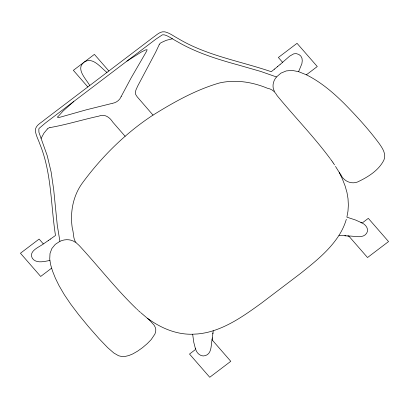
<?xml version="1.0" encoding="UTF-8"?>
<svg xmlns="http://www.w3.org/2000/svg" width="409" height="409" viewBox="0 0 409 409"><rect width="100%" height="100%" fill="white"/><g stroke="black" fill="none" stroke-linecap="round" stroke-linejoin="round"><path stroke-width="0.61" d="M212.956 332.962L212.849 333.795M346.326 219.296A67.47 62.597 -6.9 0 1 339.025 235.277C329.189 250.686 314.531 262.23 300.431 273.529L261.239 303.279C246.32 314.046 230.947 325.078 213.242 330.743L212.291 338.074M212.102 339.516C210.891 344.828 212.036 353.545 205.384 355.62C200.926 357.18 196.591 353.085 195.707 349.352L189.515 354.056L209.745 377.277L230.783 361.311L212.061 339.828L212.184 338.892M212.148 339.163L212.312 337.911M149.418 320.022L154.096 325.165L155.287 327.42L155.793 329.536L155.676 331.735L154.883 334.117L151.197 339.582L147.301 343.591L142.521 347.655L137.608 351.147L132.828 353.897L128.835 355.554L125.18 356.413L121.688 356.495L118.615 355.758L113.835 353.003L107.715 347.676L98.998 338.606L88.354 326.489L78.692 314.715L70.67 304.091L64.305 294.674L59.019 285.62L55.373 278.171L52.475 270.916L50.604 264.582L49.729 259.076L50.016 253.478L51.851 248.554L55.261 244.372L59.908 241.341L57.296 225.379L53.727 189.945L51.135 172.041L47.219 155.635L41.094 138.416L43.988 133.078L47.439 128.937M41.094 138.416L38.916 132.26L38.835 128.988A3.139 2.909 -6.9 0 1 39.172 128.329L45.476 122.951L155.885 39.152L162.179 34.964A3.144 2.919 -6.9 0 1 162.915 34.785C166.351 34.397 172.578 39.192 177.291 41.626C196.361 52.766 217.634 59.341 238.815 65.133L260.738 71.442L276.499 76.958L280.901 73.15L286.274 70.915L292.159 70.414L298.606 71.662L301.888 63.681L302.261 60.742L301.975 58.262L300.82 56.053L298.856 54.458L296.295 53.625L293.78 53.824L289.756 56.079L280.109 64.469M159.224 44.663L155.589 52.342L137.761 85.936L135.972 89.873L135.297 92.439L135.619 94.387L137.168 96.79L153.017 115.103C173.779 102.184 195.517 89.98 219.096 83.068C235.16 79.259 252.189 81.938 267.281 88.196C272 89.055 275.001 91.682 277.113 95.619C294.408 116.683 313.524 136.258 329.807 158.165M121.335 96.222L131.166 77.838L146.529 51.376L147.143 49.688L145.446 49.954L141.064 52.194L126.913 61.14M121.274 96.34L121.059 96.749M57.766 116.902L57.771 117.618L59.203 117.46L86.263 109.827L111.974 103.436M120.998 96.867C119.484 100.435 116.018 102.777 112.245 103.37M57.802 116.841L63.098 111.023L73.835 101.427M276.499 76.958C273.089 80.813 271.775 86.703 274.419 91.33M89.74 85.501C86.176 79.075 75.455 68.973 83.881 62.357C92.526 56.013 100.701 67.669 106.964 72.424M153.017 115.103C125.614 133.027 101.964 156.463 82.567 182.772C72.914 195.809 69.821 212.849 72.378 228.692C73.973 233.304 72.858 240.022 76.774 243.37C77.623 244.055 78.431 244.786 79.213 245.543C98.508 266.407 115.962 289.01 136.458 308.764M84.387 61.989L94.397 54.377L108.866 70.982M280.063 64.51L277.481 66.652M277.599 66.56L274.419 69.157M274.562 69.044L271.264 71.713C240.093 61.059 206.601 55.665 177.997 38.461C173.661 36.202 169.684 32.914 164.822 31.841C160.088 31.023 156.529 35.189 152.946 37.526L44.806 119.602C41.498 122.761 35.44 125.042 35.368 130.379C35.706 135.215 38.323 139.515 39.842 144.029C51.733 173.043 50.731 205.001 55.491 235.477L50.338 239.132M51.58 268.192L40.685 276.458L20.45 253.237L39.116 239.071L43.359 243.938L48.308 240.553M298.606 71.662L306.377 74.806L317.272 66.539L297.036 43.318L278.371 57.485L282.614 62.357M50.471 239.035L48.19 240.635M43.359 243.938C38.891 247.353 28.39 250.957 32.331 258.34C36.345 263.836 44.33 261.443 49.862 260.451M83.39 62.741L73.364 70.338L87.833 86.943M59.908 241.341C64.801 238.999 70.987 238.984 75.425 242.358M49.959 127.588C66.427 124.704 82.449 119.684 98.784 116.146C104.612 113.564 109.76 117.301 112.802 122.153L125.113 136.279M192.45 334.24L197.68 333.943A67.158 62.311 -6.9 0 0 213.242 330.743M192.256 334.24C175.926 334.593 160.313 327.767 147.373 318.212M345.61 235.799L347.169 235.921M347.083 235.916L348.402 236.019M348.463 236.024C354.189 235.773 362.461 239.03 366.607 233.365C369.286 229.393 365.932 224.628 362.123 223.048L368.315 218.35L388.55 241.571L367.517 257.537L348.795 236.049L348.131 235.998M339.025 235.277L345.196 235.768M344.818 235.737L345.845 235.819M306.387 74.816C320.682 81.938 333.003 92.414 344.281 103.595C356.704 116.222 368.708 129.356 379.245 143.62C382.543 148.273 386.531 154.28 383.867 160.149C378.923 169.955 369.056 176.361 359.439 181.064C352.604 185.108 344.204 181.79 340.825 174.817M361.408 222.649L355.447 219.981L346.888 217.169L347.987 211.085L348.361 205.062L348.018 198.682L346.98 192.511L345.114 185.957L342.415 179.06L339.281 172.486L335.482 166.397M360.876 222.368L361.239 222.557M361.341 222.614L361.899 222.92M361.444 222.67L361.812 222.874M172.388 38.768L166.202 40.327L161.151 42.633A5.578 5.174 -6.9 0 0 159.157 44.632M141.028 312.875L149.397 320.002M140.466 312.394L138.953 311.07M138.748 310.881L138.436 310.605M137.828 310.048L136.943 309.219M330.109 158.569L330.416 158.978M330.717 159.387L331.402 160.323M331.551 160.532L332.389 161.713M332.543 161.928L332.773 162.261M340.891 174.914L340.472 174.3M332.926 162.485L333.156 162.818M333.309 163.048L333.539 163.385M340.339 174.106L339.281 172.486M333.693 163.615L334.542 164.919M195.528 348.872L195.517 348.846M195.328 348.315L195.441 348.642L195.282 348.182M195.303 348.233L193.794 342.353L192.649 334.235M47.434 128.932A5.578 5.174 -6.9 0 1 49.939 127.521"/></g></svg>
